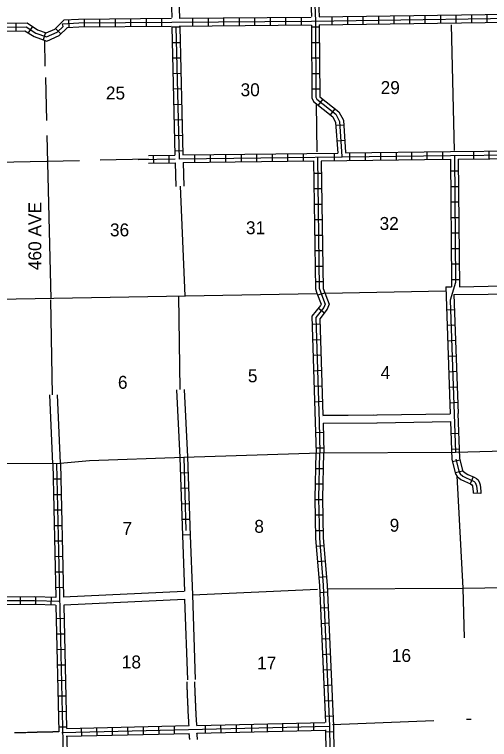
# Model space of a CAD drawing. Extents: x 1896717 to 2422910, y 16172403 to 16701586.
# Drawn here: x 2152662 to 2171059, y 16425119 to 16453184 of the extents above; entities that cross this region are included whole.
import ezdxf

# ---------------------------------------------------------------- set-up
doc = ezdxf.new("R2010")
doc.units = 0
for name, color, linetype in [('L10', 7, 'Continuous'), ('L11', 7, 'Continuous'), ('L13', 7, 'Continuous'), ('L14', 7, 'Continuous'), ('L30', 7, 'Continuous'), ('L4', 7, 'Continuous'), ('L8', 7, 'Continuous')]:
    doc.layers.add(name, color=color, linetype=linetype)

msp = doc.modelspace()

# ---------------------------------------------------------------- linework, layer by layer
at = {"layer": 'L10'}
for p, q in [((2169894, 16442645), (2171008, 16442664)), ((2169676, 16442339), (2171008, 16442363)), ((2164606, 16437668), (2166690, 16437682)), ((2164611, 16437368), (2166692, 16437382)), ((2159170, 16433011), (2159243, 16430863)), ((2159470, 16433013), (2159551, 16430721)), ((2159251, 16430546), (2159357, 16427435)), ((2159551, 16430721), (2159660, 16427439))]:
    msp.add_line(p, q, dxfattribs=at)
at = {"layer": 'L11'}
for p, q in [((2158660, 16455872), (2158751, 16453071)), ((2158960, 16455880), (2159051, 16453030)), ((2158885, 16447447), (2158906, 16446526)), ((2159192, 16447450), (2159215, 16446534)), ((2171008, 16442664), (2174834, 16442730)), ((2171008, 16442363), (2174726, 16442430)), ((2159235, 16438671), (2159368, 16436055)), ((2154143, 16435796), (2154026, 16438465)), ((2154443, 16435813), (2154327, 16438465)), ((2158935, 16438655), (2159068, 16436038)), ((2166704, 16437682), (2169539, 16437730)), ((2166710, 16437382), (2169547, 16437430)), ((2154551, 16430638), (2159235, 16430855)), ((2154568, 16430338), (2159251, 16430555))]:
    msp.add_line(p, q, dxfattribs=at)
for points in [[(2159351, 16427199), (2159350, 16427219), (2159349, 16427239), (2159349, 16427257), (2159348, 16427264), (2159348, 16427276), (2159348, 16427281), (2159346, 16427353)], [(2159423, 16425655), (2159420, 16425725), (2159420, 16425727), (2159420, 16425735), (2159419, 16425746), (2159415, 16425767), (2159413, 16425794), (2159411, 16425819), (2159410, 16425844), (2159410, 16425863), (2159409, 16425879), (2159408, 16425899), (2159407, 16425916), (2159406, 16425933), (2159404, 16425955), (2159403, 16425975), (2159401, 16425990), (2159399, 16426010), (2159397, 16426036), (2159396, 16426054), (2159396, 16426062), (2159395, 16426083), (2159395, 16426103), (2159394, 16426122), (2159394, 16426142), (2159393, 16426162), (2159393, 16426182), (2159392, 16426202), (2159392, 16426220), (2159392, 16426224), (2159391, 16426242), (2159391, 16426259), (2159390, 16426277), (2159388, 16426298), (2159388, 16426319), (2159387, 16426338), (2159386, 16426356), (2159384, 16426375), (2159383, 16426397), (2159382, 16426417), (2159381, 16426433), (2159381, 16426441), (2159380, 16426461), (2159379, 16426481), (2159379, 16426502), (2159378, 16426521), (2159378, 16426541), (2159377, 16426561), (2159377, 16426564), (2159376, 16426577), (2159375, 16426598), (2159374, 16426618), (2159373, 16426636), (2159372, 16426655), (2159371, 16426677), (2159370, 16426697), (2159368, 16426718), (2159367, 16426740), (2159367, 16426759), (2159366, 16426779), (2159365, 16426800), (2159365, 16426821), (2159364, 16426841), (2159364, 16426860), (2159363, 16426881), (2159363, 16426900), (2159362, 16426918), (2159361, 16426937), (2159360, 16426958), (2159359, 16426978), (2159358, 16426998), (2159357, 16427017), (2159357, 16427026), (2159356, 16427040), (2159356, 16427060), (2159355, 16427080), (2159354, 16427099), (2159354, 16427119), (2159353, 16427139), (2159352, 16427159), (2159351, 16427180), (2159351, 16427201)], [(2159651, 16427210), (2159645, 16427357)], [(2159723, 16425663), (2159720, 16425729), (2159720, 16425731), (2159719, 16425759), (2159716, 16425788), (2159713, 16425807), (2159712, 16425819), (2159711, 16425834), (2159710, 16425849), (2159710, 16425870), (2159709, 16425894), (2159708, 16425914), (2159707, 16425937), (2159705, 16425960), (2159703, 16425978), (2159702, 16425998), (2159700, 16426022), (2159697, 16426042), (2159696, 16426056), (2159696, 16426065), (2159695, 16426070), (2159695, 16426089), (2159695, 16426109), (2159694, 16426130), (2159694, 16426150), (2159693, 16426170), (2159693, 16426190), (2159692, 16426210), (2159692, 16426232), (2159691, 16426235), (2159691, 16426250), (2159690, 16426272), (2159689, 16426294), (2159688, 16426313), (2159687, 16426332), (2159686, 16426353), (2159685, 16426375), (2159684, 16426396), (2159682, 16426414), (2159681, 16426434), (2159681, 16426446), (2159681, 16426450), (2159680, 16426470), (2159679, 16426490), (2159679, 16426509), (2159678, 16426530), (2159678, 16426550), (2159677, 16426570), (2159677, 16426578), (2159676, 16426593), (2159675, 16426613), (2159674, 16426633), (2159673, 16426655), (2159671, 16426676), (2159670, 16426694), (2159669, 16426714), (2159668, 16426733), (2159667, 16426750), (2159667, 16426771), (2159666, 16426791), (2159665, 16426810), (2159665, 16426829), (2159664, 16426849), (2159663, 16426870), (2159663, 16426889), (2159662, 16426910), (2159662, 16426932), (2159661, 16426953), (2159660, 16426972), (2159659, 16426992), (2159658, 16427012), (2159657, 16427033), (2159656, 16427042), (2159656, 16427050), (2159655, 16427070), (2159655, 16427090), (2159654, 16427110), (2159653, 16427130), (2159653, 16427150), (2159652, 16427170), (2159651, 16427190), (2159651, 16427208)], [(2154380, 16425417), (2154294, 16425416), (2154274, 16425415), (2154269, 16425415), (2154254, 16425415), (2154234, 16425415), (2154214, 16425414), (2154198, 16425414), (2154189, 16425414), (2154149, 16425410), (2154130, 16425406), (2154116, 16425403), (2154105, 16425401), (2154097, 16425401), (2154086, 16425400), (2154076, 16425401), (2154058, 16425402), (2154034, 16425404), (2154008, 16425405), (2153985, 16425405), (2153964, 16425405), (2153940, 16425404), (2153916, 16425403), (2153897, 16425402), (2153881, 16425401), (2153861, 16425401), (2153839, 16425400), (2153820, 16425399), (2153799, 16425399), (2153779, 16425397), (2153764, 16425397), (2153749, 16425397), (2153731, 16425398), (2153709, 16425398), (2153687, 16425399), (2153667, 16425399), (2153662, 16425399), (2153643, 16425398), (2153623, 16425398), (2153603, 16425398), (2153583, 16425397), (2153563, 16425397), (2153543, 16425397), (2153525, 16425396), (2153520, 16425396), (2153503, 16425396), (2153501, 16425395), (2153460, 16425394), (2153440, 16425393), (2153421, 16425393), (2153401, 16425392), (2153380, 16425391), (2153340, 16425390), (2153320, 16425389), (2153301, 16425388), (2153281, 16425388), (2153271, 16425387), (2153264, 16425387), (2153262, 16425387), (2153241, 16425386), (2153221, 16425386), (2153202, 16425385), (2153181, 16425384), (2153161, 16425384), (2153101, 16425382), (2153082, 16425381), (2153061, 16425381), (2153049, 16425380), (2153044, 16425380), (2153024, 16425380), (2153002, 16425379), (2152983, 16425379), (2152962, 16425379), (2152937, 16425377), (2152914, 16425376), (2152893, 16425374), (2152876, 16425372), (2152860, 16425371), (2152843, 16425371), (2152826, 16425371), (2152809, 16425371), (2152791, 16425371), (2152770, 16425372), (2152747, 16425372), (2152725, 16425372), (2152704, 16425372), (2152683, 16425371), (2152663, 16425371)], [(2159449, 16425113), (2159448, 16425134), (2159447, 16425155), (2159446, 16425175), (2159444, 16425214), (2159443, 16425233), (2159442, 16425245), (2159440, 16425258), (2159438, 16425272), (2159436, 16425284), (2159431, 16425303), (2159423, 16425335), (2159422, 16425354)], [(2159750, 16425114), (2159749, 16425134), (2159747, 16425153), (2159746, 16425172), (2159745, 16425191), (2159743, 16425227), (2159743, 16425248), (2159741, 16425275), (2159737, 16425302), (2159733, 16425327), (2159727, 16425354), (2159725, 16425363)]]:
    msp.add_lwpolyline(points, dxfattribs=at)
at = {"layer": 'L13'}
for p, q in [((2169576, 16452780), (2169693, 16447913)), ((2153818, 16452188), (2153843, 16451180)), ((2153860, 16450746), (2153901, 16449080)), ((2164384, 16447863), (2164359, 16449713)), ((2153918, 16448496), (2154068, 16442171)), ((2149970, 16447427), (2155176, 16447538)), ((2155985, 16447563), (2157852, 16447601)), ((2159269, 16442295), (2159090, 16446534)), ((2150743, 16442138), (2164371, 16442389)), ((2164689, 16442395), (2169373, 16442481)), ((2154132, 16438465), (2154068, 16442138)), ((2159085, 16438663), (2159027, 16442291)), ((2169790, 16435321), (2170026, 16430980)), ((2159560, 16430721), (2164401, 16430938)), ((2164776, 16430955), (2170026, 16430980)), ((2170026, 16430980), (2175259, 16431055)), ((2170026, 16430980), (2170076, 16429055)), ((2164976, 16425705), (2168909, 16425855)), ((2170168, 16425905), (2170351, 16425905))]:
    msp.add_line(p, q, dxfattribs=at)
at = {"layer": 'L4'}
msp.add_lwpolyline([(2143277, 16436005), (2144927, 16435838), (2149018, 16435821), (2154293, 16435805), (2155568, 16435913), (2159218, 16436046), (2164493, 16436213), (2169743, 16436246), (2174934, 16436388), (2180242, 16436455), (2185550, 16436505), (2187767, 16436563), (2190467, 16436638), (2195775, 16436796), (2201058, 16436913)], dxfattribs=at)
at = {"layer": 'L8'}
for p, q in [((2154751, 16452980), (2154768, 16452688)), ((2155360, 16453005), (2155360, 16452705)), ((2155960, 16453013), (2155960, 16452713)), ((2156560, 16453013), (2156560, 16452713)), ((2157160, 16453021), (2157160, 16452721)), ((2157760, 16453030), (2157760, 16452730)), ((2158360, 16453030), (2158360, 16452730)), ((2159560, 16453038), (2159560, 16452738)), ((2160160, 16453046), (2160160, 16452746)), ((2160760, 16453055), (2160760, 16452755)), ((2161360, 16453055), (2161360, 16452755)), ((2161960, 16453063), (2161960, 16452763)), ((2162560, 16453063), (2162560, 16452763)), ((2163159, 16453071), (2163159, 16452771)), ((2163759, 16453080), (2163759, 16452780)), ((2164959, 16453088), (2164959, 16452788)), ((2165559, 16453096), (2165559, 16452796)), ((2166159, 16453105), (2166159, 16452805)), ((2166759, 16453113), (2166759, 16452813)), ((2167359, 16453130), (2167359, 16452830)), ((2167959, 16453138), (2167959, 16452838)), ((2168559, 16453146), (2168559, 16452846)), ((2169159, 16453155), (2169159, 16452855)), ((2169759, 16453163), (2169759, 16452863)), ((2170359, 16453171), (2170359, 16452871)), ((2170959, 16453180), (2170959, 16452880)), ((2152710, 16452855), (2152710, 16452555)), ((2153360, 16452721), (2153193, 16452471)), ((2158760, 16452705), (2159060, 16452705)), ((2158760, 16452705), (2158878, 16447743)), ((2158910, 16452705), (2159035, 16447588)), ((2159060, 16452705), (2159185, 16447747)), ((2164168, 16452705), (2164468, 16452705)), ((2153868, 16452488), (2153768, 16452205)), ((2154251, 16452646), (2154460, 16452430)), ((2158776, 16452105), (2159076, 16452105)), ((2164176, 16452105), (2164476, 16452105)), ((2158793, 16451505), (2159093, 16451505)), ((2164176, 16451505), (2164476, 16451505)), ((2158801, 16450905), (2159101, 16450913)), ((2164176, 16450905), (2164476, 16450905)), ((2158818, 16450305), (2159118, 16450313)), ((2164184, 16450305), (2164484, 16450305)), ((2164426, 16449663), (2164618, 16449905)), ((2158835, 16449705), (2159135, 16449713)), ((2164901, 16449296), (2165084, 16449530)), ((2158851, 16449105), (2159151, 16449113)), ((2165109, 16448896), (2165409, 16448913)), ((2158860, 16448505), (2159160, 16448513)), ((2165151, 16448296), (2165451, 16448313)), ((2158056, 16447433), (2158052, 16447732)), ((2158653, 16447441), (2158649, 16447739)), ((2158876, 16447905), (2159176, 16447913)), ((2159651, 16447455), (2159651, 16447755)), ((2160251, 16447463), (2160251, 16447763)), ((2160851, 16447471), (2160851, 16447771)), ((2161451, 16447480), (2161451, 16447780)), ((2162051, 16447488), (2162051, 16447788)), ((2162651, 16447488), (2162651, 16447788)), ((2163251, 16447496), (2163251, 16447796)), ((2163851, 16447505), (2163851, 16447805)), ((2165051, 16447521), (2165051, 16447821)), ((2165651, 16447530), (2165651, 16447830)), ((2166251, 16447538), (2166251, 16447838)), ((2166851, 16447546), (2166851, 16447846)), ((2167451, 16447555), (2167451, 16447855)), ((2168051, 16447563), (2168051, 16447863)), ((2168651, 16447571), (2168651, 16447871)), ((2169251, 16447580), (2169251, 16447880)), ((2170451, 16447588), (2170451, 16447888)), ((2171051, 16447596), (2171051, 16447896)), ((2169559, 16447130), (2169859, 16447130)), ((2164251, 16447046), (2164551, 16447046)), ((2169559, 16446530), (2169859, 16446530)), ((2164259, 16446446), (2164559, 16446446)), ((2164268, 16445846), (2164568, 16445846)), ((2169568, 16445930), (2169868, 16445930)), ((2164276, 16445246), (2164576, 16445246)), ((2169568, 16445330), (2169868, 16445330)), ((2164284, 16444646), (2164584, 16444646)), ((2169576, 16444730), (2169876, 16444730)), ((2164293, 16444046), (2164593, 16444046)), ((2169584, 16444130), (2169884, 16444130)), ((2164301, 16443446), (2164601, 16443446)), ((2169584, 16443530), (2169884, 16443530)), ((2169593, 16442930), (2169893, 16442930)), ((2164318, 16442846), (2164618, 16442846)), ((2164687, 16442401), (2164399, 16442318)), ((2164434, 16441821), (2164668, 16441638)), ((2169401, 16441755), (2169701, 16441763)), ((2164193, 16441196), (2164493, 16441205)), ((2169418, 16441155), (2169718, 16441171)), ((2164209, 16440596), (2164509, 16440605)), ((2169443, 16440555), (2169743, 16440571)), ((2164226, 16439996), (2164526, 16440005)), ((2169459, 16439955), (2169759, 16439971)), ((2164251, 16439396), (2164551, 16439413)), ((2169484, 16439355), (2169784, 16439371)), ((2164268, 16438796), (2164568, 16438813)), ((2169501, 16438755), (2169801, 16438771)), ((2164284, 16438196), (2164584, 16438213)), ((2169526, 16438155), (2169826, 16438171)), ((2166576, 16437680), (2164601, 16437646)), ((2164318, 16437005), (2164618, 16437013)), ((2169568, 16436963), (2169868, 16436971)), ((2164334, 16436405), (2164634, 16436413)), ((2169593, 16436363), (2169884, 16436371)), ((2159068, 16436038), (2159170, 16433011)), ((2159218, 16436046), (2159301, 16433205)), ((2159368, 16436055), (2159470, 16433013)), ((2169911, 16435936), (2169621, 16435865)), ((2154143, 16435805), (2154260, 16430621)), ((2154293, 16435805), (2154651, 16419946)), ((2154443, 16435805), (2154560, 16430646)), ((2164326, 16435613), (2164626, 16435613)), ((2159085, 16435446), (2159385, 16435455)), ((2170022, 16435512), (2169733, 16435441)), ((2170425, 16435293), (2170306, 16435019)), ((2154160, 16435205), (2154460, 16435205)), ((2164318, 16435013), (2164618, 16435013)), ((2159101, 16434846), (2159401, 16434855)), ((2154168, 16434605), (2154468, 16434605)), ((2170719, 16434636), (2170422, 16434655)), ((2159118, 16434246), (2159418, 16434255)), ((2164301, 16434413), (2164601, 16434413)), ((2154185, 16434005), (2154485, 16434005)), ((2159148, 16433646), (2159448, 16433654)), ((2164318, 16433813), (2164618, 16433813)), ((2154201, 16433405), (2154501, 16433405)), ((2159164, 16433046), (2159464, 16433054)), ((2164326, 16433213), (2164626, 16433213)), ((2154210, 16432805), (2154510, 16432805)), ((2164359, 16432605), (2164659, 16432630)), ((2154226, 16432205), (2154526, 16432213)), ((2164409, 16432005), (2164709, 16432030)), ((2154235, 16431605), (2154535, 16431613)), ((2164459, 16431405), (2164759, 16431430)), ((2154251, 16431005), (2154551, 16431013)), ((2164493, 16430813), (2164793, 16430830)), ((2152893, 16430355), (2152893, 16430655)), ((2153485, 16430355), (2153493, 16430655)), ((2154085, 16430338), (2154093, 16430638)), ((2154268, 16430313), (2154380, 16425417)), ((2154568, 16430321), (2154676, 16425555)), ((2164526, 16430213), (2164826, 16430230)), ((2154276, 16429805), (2154576, 16429813)), ((2164551, 16429613), (2164851, 16429630)), ((2154293, 16429205), (2154593, 16429213)), ((2164576, 16429013), (2164876, 16429030)), ((2154310, 16428605), (2154610, 16428613)), ((2164601, 16428413), (2164901, 16428430)), ((2154318, 16428005), (2154618, 16428013)), ((2164626, 16427813), (2164926, 16427830)), ((2154335, 16427405), (2154635, 16427413)), ((2164659, 16427213), (2164959, 16427230)), ((2154343, 16426805), (2154643, 16426813)), ((2164684, 16426621), (2164984, 16426630)), ((2154360, 16426205), (2154660, 16426213)), ((2164709, 16426021), (2165009, 16426030)), ((2159723, 16425663), (2164684, 16425780)), ((2163643, 16425755), (2163643, 16425455)), ((2164243, 16425763), (2164243, 16425463)), ((2154376, 16425605), (2154676, 16425613)), ((2154501, 16425396), (2164843, 16425630)), ((2154676, 16425546), (2159423, 16425655)), ((2155243, 16425563), (2155251, 16425263)), ((2155843, 16425580), (2155851, 16425280)), ((2156443, 16425588), (2156451, 16425288)), ((2157043, 16425605), (2157051, 16425305)), ((2157643, 16425621), (2157651, 16425321)), ((2158243, 16425630), (2158251, 16425330)), ((2158843, 16425646), (2158851, 16425346)), ((2159725, 16425363), (2164701, 16425480)), ((2160043, 16425671), (2160051, 16425371)), ((2160643, 16425688), (2160651, 16425388)), ((2161243, 16425696), (2161251, 16425396)), ((2161843, 16425713), (2161843, 16425413)), ((2162443, 16425721), (2162443, 16425430)), ((2163043, 16425738), (2163043, 16425438)), ((2154660, 16425246), (2159422, 16425354)), ((2154685, 16425246), (2154801, 16420105)), ((2164726, 16425421), (2165026, 16425430))]:
    msp.add_line(p, q, dxfattribs=at)
for points in [[(2163909, 16459288), (2164159, 16453105)], [(2164059, 16459297), (2164318, 16452930), (2164334, 16449988), (2164368, 16449905), (2165109, 16449321), (2165251, 16449046), (2165343, 16447688)], [(2164209, 16459305), (2164459, 16453096)], [(2150377, 16452838), (2153151, 16452855), (2153551, 16452596), (2153893, 16452471), (2154226, 16452621), (2154385, 16452771), (2154585, 16452980), (2155143, 16453005), (2158743, 16453038)], [(2150435, 16452688), (2153110, 16452705), (2153485, 16452463), (2153901, 16452313), (2154310, 16452496), (2154543, 16452721), (2154526, 16452821), (2155151, 16452855), (2164168, 16452930), (2174559, 16453080)], [(2159043, 16453038), (2164151, 16453080)], [(2164459, 16453088), (2174559, 16453230)], [(2150510, 16452538), (2153068, 16452555), (2153418, 16452330), (2153910, 16452155), (2154393, 16452371), (2154701, 16452671), (2154701, 16452680), (2155160, 16452705), (2158735, 16452738)], [(2159043, 16452738), (2164151, 16452780)], [(2164168, 16452771), (2164184, 16449955), (2164243, 16449813), (2164993, 16449221), (2165101, 16449005), (2165184, 16447821)], [(2164468, 16452788), (2174559, 16452930)], [(2164468, 16452780), (2164484, 16450021), (2164493, 16449996), (2165226, 16449421), (2165401, 16449088), (2165484, 16447838)], [(2165484, 16447830), (2169551, 16447880), (2174742, 16447930), (2175767, 16447946), (2176484, 16448471), (2177934, 16448788)], [(2159051, 16447596), (2169551, 16447730), (2174742, 16447780), (2175817, 16447796), (2176551, 16448330), (2177692, 16448580)], [(2157850, 16447730), (2158878, 16447743)], [(2159185, 16447747), (2165184, 16447821)], [(2164393, 16447646), (2164468, 16442588), (2164509, 16442446), (2164693, 16441971), (2164643, 16441846), (2164334, 16441455), (2164459, 16437421), (2164493, 16436213)], [(2169701, 16447730), (2169743, 16442805), (2169534, 16442130), (2169743, 16436246)], [(2157458, 16447575), (2158879, 16447593)], [(2157855, 16447434), (2158885, 16447447)], [(2159192, 16447450), (2164243, 16447513)], [(2164243, 16447513), (2164318, 16442563), (2164368, 16442396), (2164534, 16441971), (2164509, 16441921), (2164184, 16441505), (2164309, 16437413), (2164343, 16436213)], [(2164543, 16447513), (2169534, 16447580)], [(2164543, 16447505), (2164618, 16442580)], [(2169551, 16447580), (2169593, 16442830), (2169593, 16442646)], [(2169851, 16447580), (2174742, 16447630)], [(2169851, 16447580), (2169894, 16442645)], [(2169367, 16442644), (2169593, 16442646)], [(2169367, 16442644), (2169539, 16437730)], [(2164618, 16442580), (2164851, 16441971), (2164776, 16441771), (2164484, 16441405), (2164606, 16437668)], [(2169676, 16442339), (2169841, 16437738)], [(2169837, 16437738), (2169902, 16436004)], [(2164611, 16437368), (2164643, 16436213)], [(2169547, 16437430), (2169603, 16435963)], [(2164718, 16425780), (2164484, 16431080), (2164334, 16432905), (2164301, 16434463), (2164343, 16436213)], [(2164951, 16420305), (2164876, 16425630), (2164634, 16431088), (2164484, 16432913), (2164451, 16434463), (2164493, 16436213)], [(2165101, 16420488), (2165026, 16425638), (2164784, 16431096), (2164634, 16432921), (2164601, 16434463), (2164643, 16436213)], [(2169603, 16435963), (2169740, 16435408), (2169812, 16435303), (2169947, 16435190), (2170089, 16435113), (2170324, 16435010), (2170373, 16434982), (2170379, 16434976), (2170396, 16434945), (2170404, 16434916), (2170425, 16434721), (2170421, 16434655)], [(2169756, 16435968), (2169879, 16435470), (2169924, 16435405), (2170031, 16435314), (2170154, 16435248), (2170393, 16435144), (2170461, 16435104), (2170498, 16435071), (2170536, 16435001), (2170552, 16434943), (2170575, 16434725), (2170570, 16434646)], [(2169902, 16436004), (2170018, 16435533), (2170036, 16435506), (2170116, 16435439), (2170220, 16435383), (2170461, 16435278), (2170550, 16435225), (2170617, 16435166), (2170677, 16435057), (2170699, 16434971), (2170726, 16434728), (2170720, 16434636)], [(2148868, 16435821), (2148943, 16431138), (2149002, 16430496), (2149310, 16430346), (2153435, 16430355), (2154251, 16430330)], [(2149018, 16435821), (2149093, 16431146), (2149143, 16430596), (2149343, 16430496), (2153435, 16430505), (2154376, 16430480)], [(2149168, 16435821), (2149243, 16431155), (2149285, 16430696), (2149377, 16430646), (2153435, 16430655), (2154251, 16430630)], [(2164801, 16420463), (2164726, 16425488)]]:
    msp.add_lwpolyline(points, dxfattribs=at)

# ---------------------------------------------------------------- texts
at = {"layer": 'L14'}
for s, p in [('30', (2161418, 16450021)), ('29', (2166843, 16450105)), ('25', (2156201, 16449896)), ('31', (2161626, 16444680)), ('32', (2166801, 16444846)), ('36', (2156360, 16444596)), ('4', (2166843, 16439071)), ('5', (2161701, 16438946)), ('6', (2156668, 16438696)), ('8', (2161951, 16433121)), ('9', (2167193, 16433163)), ('7', (2156843, 16433038)), ('16', (2167276, 16428121)), ('18', (2156818, 16427871)), ('17', (2162060, 16427830))]:
    msp.add_text(s, height=500, rotation=359.9999, dxfattribs=at).set_placement(p)
at = {"layer": 'L30'}
msp.add_text('460 AVE', height=500, rotation=90.0001, dxfattribs=at).set_placement((2153701, 16443287))

doc.saveas('drawing.dxf')
